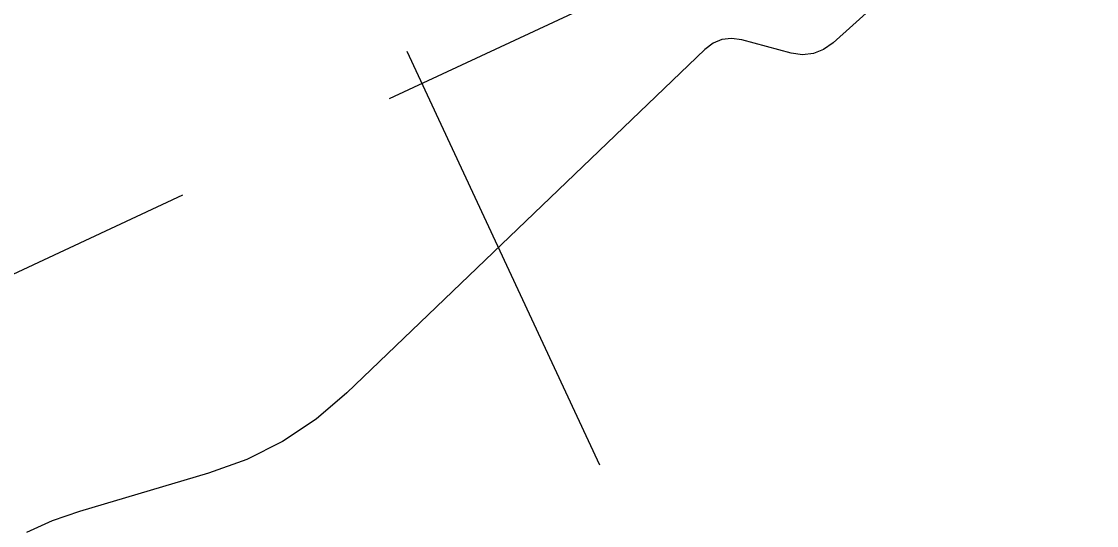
# Model space of a CAD drawing. Extents: x 2498567 to 2501210, y 7092229 to 7094464.
# Drawn here: x 2499638.08 to 2499658.7, y 7093108.54 to 7093118.21 of the extents above; entities that cross this region are included whole.
import ezdxf

# ---------------------------------------------------------------- set-up
doc = ezdxf.new("R2010")
doc.units = 0
doc.header["$MEASUREMENT"] = 0
doc.linetypes.add('HIDDEN', pattern=[0.375, 0.25, -0.125])
doc.layers.add('9', color=7, linetype='Continuous', lineweight=0)
doc.layers.add('Level 31', color=254, linetype='Continuous', lineweight=0)
doc.layers.add('GRID', color=254, linetype='HIDDEN')
doc.styles.get("Standard").update_dxf_attribs({"font": 'ARIALBD.TTF'})

msp = doc.modelspace()

# ---------------------------------------------------------------- linework, layer by layer
at = {"layer": 'GRID', "color": 252, "linetype": 'HIDDEN', "lineweight": 0, "ltscale": 35}
for p, q in [((2499318.225, 7093819.465), (2499839.373, 7092701.792)), ((2498943.313, 7092789.48), (2500922.942, 7093712.538))]:
    msp.add_line(p, q, dxfattribs=at)
at = {"layer": 'Level 31', "color": 35, "linetype": 'Continuous', "lineweight": 13}
for p, q in [((2499654.472, 7093118.529), (2499653.651, 7093117.795)), ((2499651.346, 7093117.79), (2499651.189, 7093117.67)), ((2499651.517, 7093117.861), (2499651.346, 7093117.79)), ((2499651.7, 7093117.881), (2499651.517, 7093117.861)), ((2499651.897, 7093117.853), (2499651.7, 7093117.881)), ((2499652.842, 7093117.601), (2499651.897, 7093117.853)), ((2499653.651, 7093117.795), (2499653.468, 7093117.665)), ((2499651.189, 7093117.67), (2499644.326, 7093111.087)), ((2499653.064, 7093117.568), (2499652.842, 7093117.601)), ((2499653.273, 7093117.589), (2499653.064, 7093117.568)), ((2499653.468, 7093117.665), (2499653.273, 7093117.589)), ((2499644.326, 7093111.087), (2499643.732, 7093110.58)), ((2499643.732, 7093110.58), (2499643.092, 7093110.153)), ((2499643.092, 7093110.153), (2499642.404, 7093109.808)), ((2499642.404, 7093109.808), (2499641.67, 7093109.542)), ((2499641.67, 7093109.542), (2499639.194, 7093108.807)), ((2499638.674, 7093108.628), (2499638.176, 7093108.406)), ((2499639.194, 7093108.807), (2499638.674, 7093108.628))]:
    msp.add_line(p, q, dxfattribs=at)

# ---------------------------------------------------------------- texts
at = {"layer": '9', "color": 7}
msp.add_text('PROPOSED ACCESS ROAD', height=23.52, rotation=29.5804, dxfattribs=at).set_placement((2499305.23, 7093083.369))

doc.saveas('drawing.dxf')
